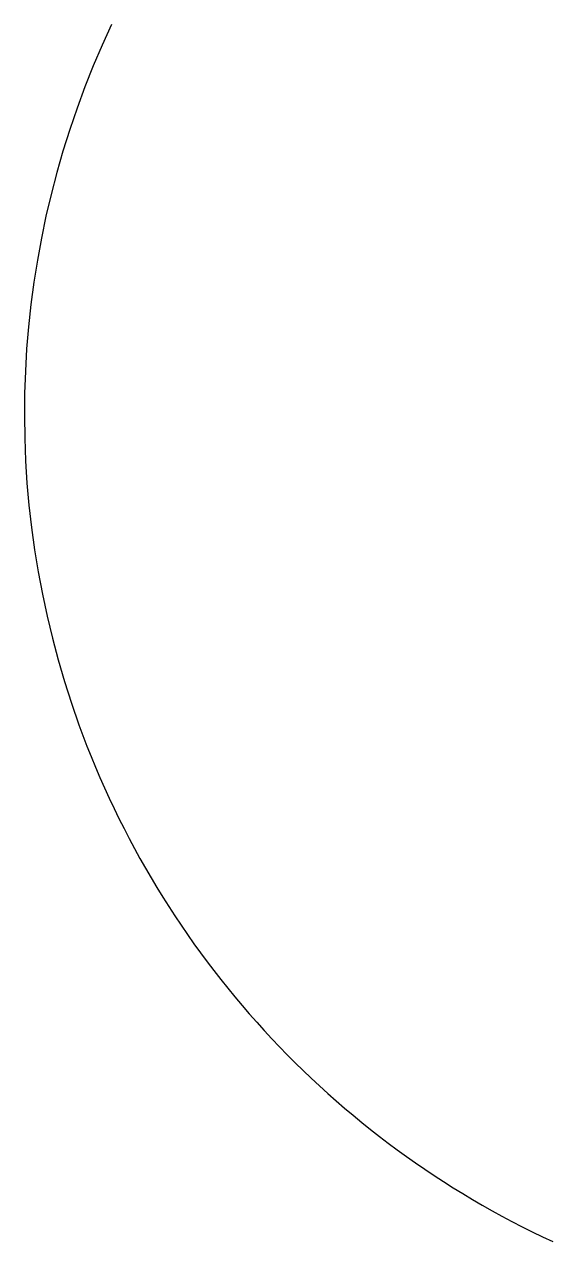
# Model space of a CAD drawing. Extents: x 2.01 to 3.89, y 32.69 to 37.02.
import ezdxf

# ---------------------------------------------------------------- set-up
doc = ezdxf.new("R2010")
doc.units = 0
doc.header["$LTSCALE"] = 5
doc.header["$MEASUREMENT"] = 0
doc.layers.add('Z0_TOPCOMP', color=6, linetype='Continuous')

msp = doc.modelspace()

# ---------------------------------------------------------------- linework, layer by layer
at = {"layer": 'Z0_TOPCOMP', "color": 6, "linetype": 'Continuous', "lineweight": 25}
msp.add_arc((5.2611, 35.6384), 3.25, 154.7452, -114.9037, dxfattribs=at)

doc.saveas('drawing.dxf')
